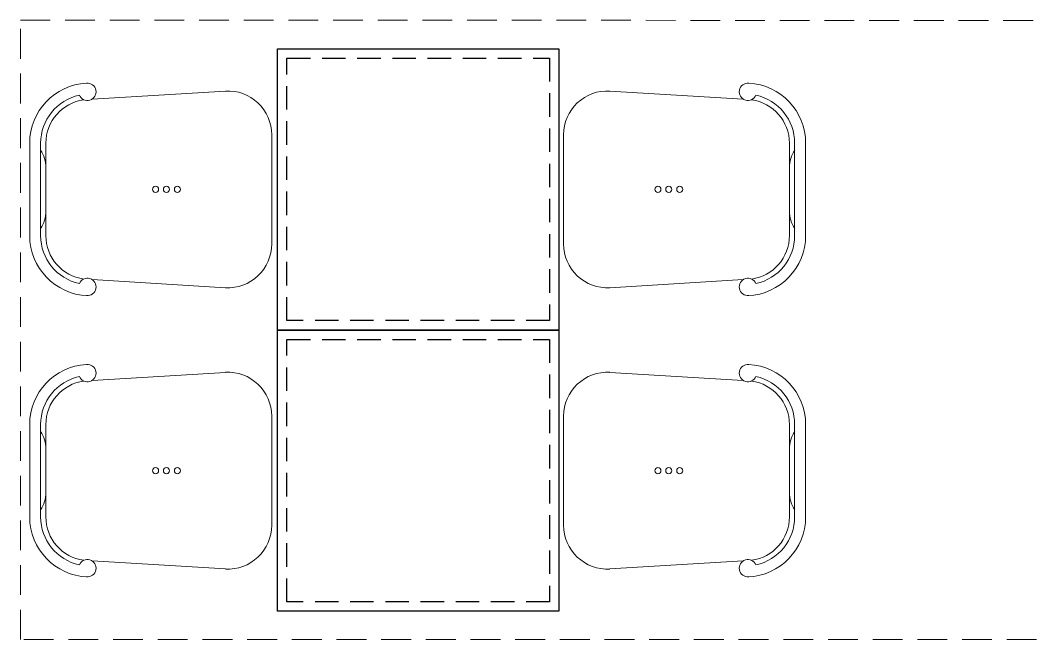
# Model space of a CAD drawing. Header units: millimetres. Extents: x 106699 to 122058, y 158555 to 162844.
# Drawn here: x 112543.1 to 112760, y 162035.2 to 162167.2 of the extents above; entities that cross this region are included whole.
import ezdxf

# ---------------------------------------------------------------- set-up
doc = ezdxf.new("R2010")
doc.units = ezdxf.units.MM
doc.linetypes.add('1+1 TİP C$0$1+1 TİP C$0$A BLOK 2+1 TİP A$0$A BLOK 2+1 TİP A$0$A Blok TİP-6 (2+1)$0$HIDDEN', pattern=[9.525, 6.35, -3.175])
doc.linetypes.add('300_Z4_FCD_F03$0$GESTRICHELT', pattern=[0.75, 0.5, -0.25])
doc.layers.add('no3_kutu profil gorunus', color=8, linetype='Continuous', lineweight=0)
doc.layers.add('no3_sandalye', color=240, linetype='Continuous', lineweight=18)
doc.layers.add('S2000-002 Çizgi', color=7, linetype='Continuous')

# ---------------------------------------------------------------- blocks, each defined once
blk = doc.blocks.new('gri tolix')
at = {"layer": 'no3_sandalye', "color": 35}
for p, q in [((32456.96, 11388.09), (32476.65, 11388.09)), ((32456.96, 11385.75), (32476.65, 11385.75)), ((32456.96, 11384.63), (32476.65, 11384.63)), ((32447.57, 11374.79), (32445.84, 11346.35)), ((32487.76, 11346.35), (32486.03, 11374.79)), ((32455.17, 11336.49), (32478.43, 11336.49))]:
    blk.add_line(p, q, dxfattribs=at)
for centre in [(32466.8, 11361.26), (32466.8, 11358.92), (32466.8, 11356.59)]:
    blk.add_circle(centre, 0.654, dxfattribs=at)
for centre, radius, start, end in [((32456.96, 11375.28), 12.81, 90, 176.9521), ((32476.65, 11375.28), 12.81, 2.2784, 90), ((32456.96, 11375.28), 10.47, 90, 167.7747), ((32462.33, 11391.88), 7.25, 237.668, 268.4154), ((32471.28, 11391.88), 7.25, 271.5846, 302.332), ((32476.65, 11375.28), 10.47, 12.2253, 90), ((32456.96, 11375.28), 9.35, 90, 172.1616), ((32476.65, 11375.28), 9.35, 7.8384, 90), ((32446.01, 11375.79), 1.85, 174.6737, 67.3294), ((32487.59, 11375.79), 1.85, 112.6706, 5.3263), ((32455.17, 11345.84), 9.35, 176.8779, 270), ((32478.43, 11345.84), 9.35, 270, 3.1221)]:
    blk.add_arc(centre, radius, start, end, dxfattribs=at)
blk = doc.blocks.new('A$Cda6c0cda')
at = {"color": 4}
for points in [[(251.73, 439), (251.73, 379.04), (191.73, 379.04), (191.73, 439)], [(251.73, 379.04), (251.73, 319.08), (191.73, 319.08), (191.73, 379.04)]]:
    blk.add_lwpolyline(points, close=True, dxfattribs=at)
at = {"layer": 'no3_kutu profil gorunus', "linetype": '1+1 TİP C$0$1+1 TİP C$0$A BLOK 2+1 TİP A$0$A BLOK 2+1 TİP A$0$A Blok TİP-6 (2+1)$0$HIDDEN'}
blk.add_lwpolyline([(136.91, 313.05), (136.91, 445.06), (525, 445.04), (525, 313.05)], close=True, dxfattribs=at)
at = {"layer": 'S2000-002 Çizgi', "color": 8, "linetype": '300_Z4_FCD_F03$0$GESTRICHELT', "ltscale": 10, "true_color": 0x7a7a7a}
for points in [[(249.73, 437), (249.73, 381.04), (193.73, 381.04), (193.73, 437)], [(249.73, 377.04), (249.73, 321.08), (193.73, 321.08), (193.73, 377.04)]]:
    blk.add_lwpolyline(points, close=True, dxfattribs=at)
at = {"xscale": -1.000000000000004, "rotation": 90}
for p in [(11526.98, 32875.82), (11526.98, 32815.86)]:
    blk.add_blockref('gri tolix', p, dxfattribs=at)
at = {"rotation": 270}
for p in [(-11083.76, 32875.82), (-11083.76, 32815.86)]:
    blk.add_blockref('gri tolix', p, dxfattribs=at)
blk = doc.blocks.new('A$Ce99efe13')
at = {"layer": 'S2000-002 Çizgi'}
blk.add_blockref('A$Cda6c0cda', (385, 226.22), dxfattribs=at)

msp = doc.modelspace()

# ---------------------------------------------------------------- block references
at = {"layer": 'S2000-002 Çizgi'}
msp.add_blockref('A$Ce99efe13', (112021.19, 161495.93), dxfattribs=at)

doc.saveas('drawing.dxf')
